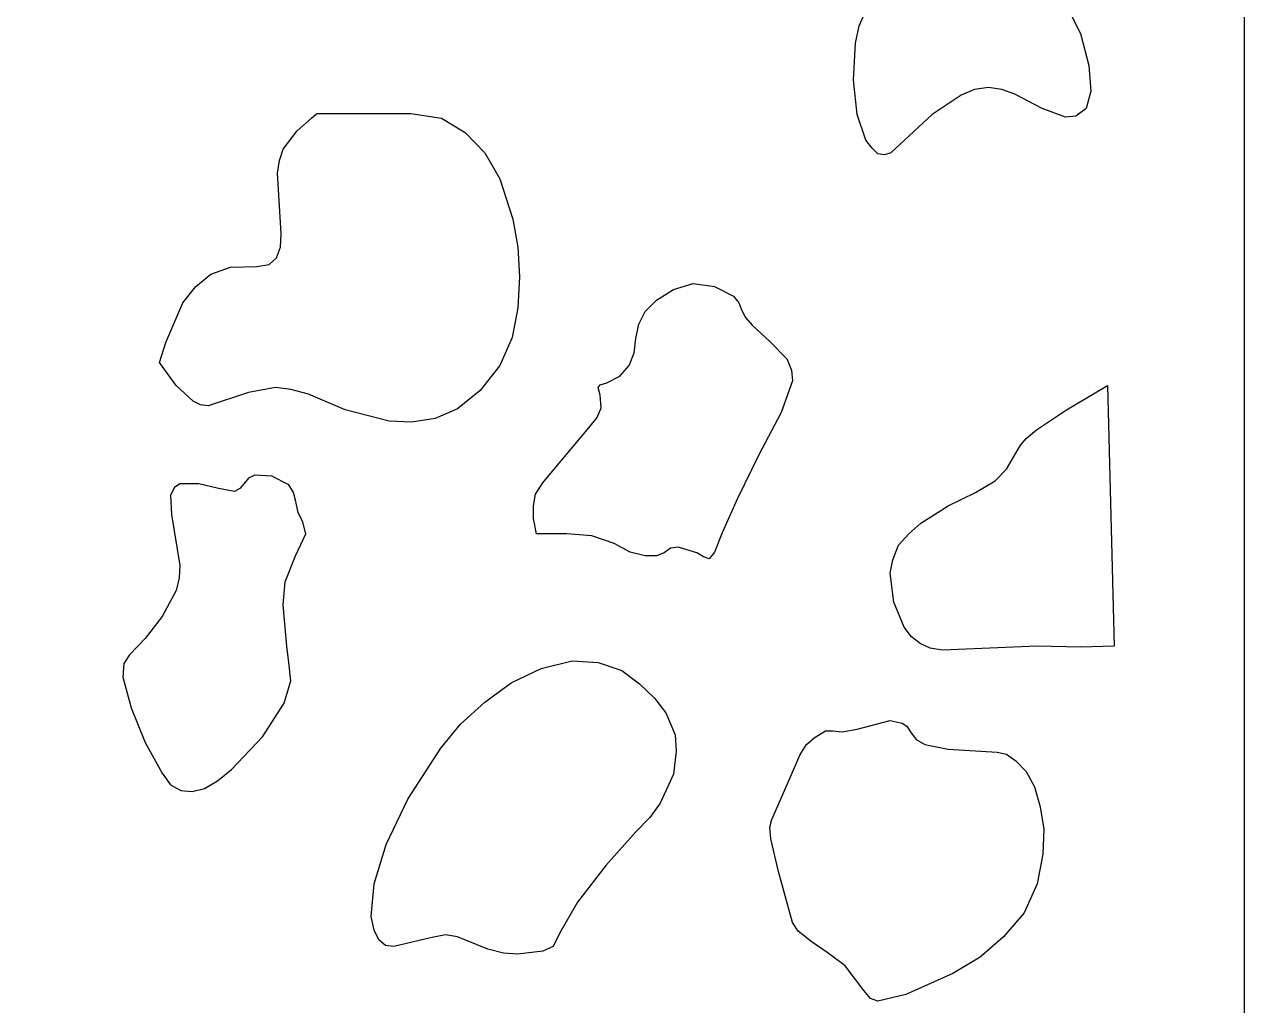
# Model space of a CAD drawing. Header units: centimetres. Extents: x 14.6 to 27.5, y -9.5 to 9.4.
# Drawn here: x 24.484 to 27.5, y -7.201 to -4.777 of the extents above; entities that cross this region are included whole.
import ezdxf

# ---------------------------------------------------------------- set-up
doc = ezdxf.new("R2010")
doc.units = ezdxf.units.CM
doc.header["$MEASUREMENT"] = 0
doc.layers.add('layer 1', color=7, linetype='Continuous')

msp = doc.modelspace()

# ---------------------------------------------------------------- linework, layer by layer
at = {"layer": 'layer 1', "color": 250}
for points, knots in [([(27.5, -9.49904), (27.5, -9.49904), (21.19814, -9.50001), (21.19814, -9.50001), (21.19814, -9.50001), (21.19814, -9.50001), (21.19814, 9.40559), (21.19814, 9.40559), (21.19814, 9.40559), (21.19814, 9.40559), (27.5, 9.40559), (27.5, 9.40559), (27.5, 9.40559), (27.5, 9.40559), (27.5, -9.49904), (27.5, -9.49904)], [0, 0, 0, 0, 0.2, 0.2, 0.2, 0.2, 0.4, 0.4, 0.4, 0.4, 0.6, 0.6, 0.6, 0.6, 1, 1, 1, 1]), ([(26.62579, -5.09419), (26.62579, -5.09419), (26.72802, -4.99908), (26.72802, -4.99908), (26.72802, -4.99908), (26.72802, -4.99908), (26.79979, -4.95162), (26.79979, -4.95162), (26.79979, -4.95162), (26.79979, -4.95162), (26.83235, -4.93729), (26.83235, -4.93729), (26.83235, -4.93729), (26.83235, -4.93729), (26.86701, -4.93264), (26.86701, -4.93264), (26.86701, -4.93264), (26.86701, -4.93264), (26.89957, -4.93729), (26.89957, -4.93729), (26.89957, -4.93729), (26.89957, -4.93729), (26.93178, -4.9493), (26.93178, -4.9493), (26.93178, -4.9493), (26.93178, -4.9493), (26.99935, -4.98494), (26.99935, -4.98494), (26.99935, -4.98494), (26.99935, -4.98494), (27.05712, -5.00625), (27.05712, -5.00625), (27.05712, -5.00625), (27.05712, -5.00625), (27.08267, -5.00392), (27.08267, -5.00392), (27.08267, -5.00392), (27.08267, -5.00392), (27.10823, -4.98494), (27.10823, -4.98494), (27.10823, -4.98494), (27.10823, -4.98494), (27.11978, -4.94213), (27.11978, -4.94213), (27.11978, -4.94213), (27.11978, -4.94213), (27.11523, -4.87801), (27.11523, -4.87801), (27.11523, -4.87801), (27.11523, -4.87801), (27.09423, -4.79956), (27.09423, -4.79956), (27.09423, -4.79956), (27.09423, -4.79956), (27.05466, -4.72111), (27.05466, -4.72111), (27.05466, -4.72111), (27.05466, -4.72111), (27.0039, -4.6475), (27.0039, -4.6475), (27.0039, -4.6475), (27.0039, -4.6475), (26.97379, -4.61651), (26.97379, -4.61651), (26.97379, -4.61651), (26.97379, -4.61651), (26.93878, -4.59269), (26.93878, -4.59269), (26.93878, -4.59269), (26.93878, -4.59269), (26.90167, -4.57622), (26.90167, -4.57622), (26.90167, -4.57622), (26.90167, -4.57622), (26.86456, -4.56653), (26.86456, -4.56653), (26.86456, -4.56653), (26.86456, -4.56653), (26.8229, -4.57138), (26.8229, -4.57138), (26.8229, -4.57138), (26.8229, -4.57138), (26.77878, -4.58319), (26.77878, -4.58319), (26.77878, -4.58319), (26.77878, -4.58319), (26.70001, -4.62135), (26.70001, -4.62135), (26.70001, -4.62135), (26.70001, -4.62135), (26.63734, -4.65932), (26.63734, -4.65932), (26.63734, -4.65932), (26.63734, -4.65932), (26.59568, -4.69729), (26.59568, -4.69729), (26.59568, -4.69729), (26.59568, -4.69729), (26.56557, -4.74009), (26.56557, -4.74009), (26.56557, -4.74009), (26.56557, -4.74009), (26.54702, -4.78058), (26.54702, -4.78058), (26.54702, -4.78058), (26.54702, -4.78058), (26.53791, -4.82319), (26.53791, -4.82319), (26.53791, -4.82319), (26.53791, -4.82319), (26.53301, -4.91365), (26.53301, -4.91365), (26.53301, -4.91365), (26.53301, -4.91365), (26.54246, -4.99908), (26.54246, -4.99908), (26.54246, -4.99908), (26.54246, -4.99908), (26.56347, -5.06319), (26.56347, -5.06319), (26.56347, -5.06319), (26.56347, -5.06319), (26.57957, -5.08237), (26.57957, -5.08237), (26.57957, -5.08237), (26.57957, -5.08237), (26.59358, -5.09651), (26.59358, -5.09651), (26.59358, -5.09651), (26.59358, -5.09651), (26.60968, -5.09884), (26.60968, -5.09884), (26.60968, -5.09884), (26.60968, -5.09884), (26.62579, -5.09419), (26.62579, -5.09419)], [0, 0, 0, 0, 0.0285714, 0.0285714, 0.0285714, 0.0285714, 0.0571429, 0.0571429, 0.0571429, 0.0571429, 0.0857143, 0.0857143, 0.0857143, 0.0857143, 0.1142857, 0.1142857, 0.1142857, 0.1142857, 0.1428571, 0.1428571, 0.1428571, 0.1428571, 0.1714286, 0.1714286, 0.1714286, 0.1714286, 0.2, 0.2, 0.2, 0.2, 0.2285714, 0.2285714, 0.2285714, 0.2285714, 0.2571429, 0.2571429, 0.2571429, 0.2571429, 0.2857143, 0.2857143, 0.2857143, 0.2857143, 0.3142857, 0.3142857, 0.3142857, 0.3142857, 0.3428571, 0.3428571, 0.3428571, 0.3428571, 0.3714286, 0.3714286, 0.3714286, 0.3714286, 0.4, 0.4, 0.4, 0.4, 0.4285714, 0.4285714, 0.4285714, 0.4285714, 0.4571429, 0.4571429, 0.4571429, 0.4571429, 0.4857143, 0.4857143, 0.4857143, 0.4857143, 0.5142857, 0.5142857, 0.5142857, 0.5142857, 0.5428571, 0.5428571, 0.5428571, 0.5428571, 0.5714286, 0.5714286, 0.5714286, 0.5714286, 0.6, 0.6, 0.6, 0.6, 0.6285714, 0.6285714, 0.6285714, 0.6285714, 0.6571429, 0.6571429, 0.6571429, 0.6571429, 0.6857143, 0.6857143, 0.6857143, 0.6857143, 0.7142857, 0.7142857, 0.7142857, 0.7142857, 0.7428571, 0.7428571, 0.7428571, 0.7428571, 0.7714286, 0.7714286, 0.7714286, 0.7714286, 0.8, 0.8, 0.8, 0.8, 0.8285714, 0.8285714, 0.8285714, 0.8285714, 0.8571429, 0.8571429, 0.8571429, 0.8571429, 0.8857143, 0.8857143, 0.8857143, 0.8857143, 0.9142857, 0.9142857, 0.9142857, 0.9142857, 0.9428571, 0.9428571, 0.9428571, 0.9428571, 1, 1, 1, 1]), ([(24.93794, -5.71908), (24.93794, -5.71908), (25.03772, -5.68596), (25.03772, -5.68596), (25.03772, -5.68596), (25.03772, -5.68596), (25.10494, -5.67395), (25.10494, -5.67395), (25.10494, -5.67395), (25.10494, -5.67395), (25.14205, -5.67879), (25.14205, -5.67879), (25.14205, -5.67879), (25.14205, -5.67879), (25.18616, -5.6906), (25.18616, -5.6906), (25.18616, -5.6906), (25.18616, -5.6906), (25.27649, -5.72877), (25.27649, -5.72877), (25.27649, -5.72877), (25.27649, -5.72877), (25.38537, -5.75724), (25.38537, -5.75724), (25.38537, -5.75724), (25.38537, -5.75724), (25.44104, -5.75956), (25.44104, -5.75956), (25.44104, -5.75956), (25.44104, -5.75956), (25.49916, -5.75007), (25.49916, -5.75007), (25.49916, -5.75007), (25.49916, -5.75007), (25.55482, -5.72625), (25.55482, -5.72625), (25.55482, -5.72625), (25.55482, -5.72625), (25.61049, -5.68111), (25.61049, -5.68111), (25.61049, -5.68111), (25.61049, -5.68111), (25.65915, -5.61932), (25.65915, -5.61932), (25.65915, -5.61932), (25.65915, -5.61932), (25.68926, -5.55036), (25.68926, -5.55036), (25.68926, -5.55036), (25.68926, -5.55036), (25.70327, -5.47675), (25.70327, -5.47675), (25.70327, -5.47675), (25.70327, -5.47675), (25.70782, -5.40082), (25.70782, -5.40082), (25.70782, -5.40082), (25.70782, -5.40082), (25.70327, -5.32702), (25.70327, -5.32702), (25.70327, -5.32702), (25.70327, -5.32702), (25.69136, -5.25806), (25.69136, -5.25806), (25.69136, -5.25806), (25.69136, -5.25806), (25.65915, -5.1583), (25.65915, -5.1583), (25.65915, -5.1583), (25.65915, -5.1583), (25.62204, -5.09419), (25.62204, -5.09419), (25.62204, -5.09419), (25.62204, -5.09419), (25.57338, -5.04421), (25.57338, -5.04421), (25.57338, -5.04421), (25.57338, -5.04421), (25.51526, -5.00857), (25.51526, -5.00857), (25.51526, -5.00857), (25.51526, -5.00857), (25.43894, -4.99675), (25.43894, -4.99675), (25.43894, -4.99675), (25.43894, -4.99675), (25.20682, -4.99675), (25.20682, -4.99675), (25.20682, -4.99675), (25.20682, -4.99675), (25.19317, -5.00857), (25.19317, -5.00857), (25.19317, -5.00857), (25.19317, -5.00857), (25.15816, -5.03956), (25.15816, -5.03956), (25.15816, -5.03956), (25.15816, -5.03956), (25.1235, -5.0847), (25.1235, -5.0847), (25.1235, -5.0847), (25.1235, -5.0847), (25.11404, -5.11317), (25.11404, -5.11317), (25.11404, -5.11317), (25.11404, -5.11317), (25.10949, -5.14416), (25.10949, -5.14416), (25.10949, -5.14416), (25.10949, -5.14416), (25.11894, -5.2937), (25.11894, -5.2937), (25.11894, -5.2937), (25.11894, -5.2937), (25.11649, -5.32702), (25.11649, -5.32702), (25.11649, -5.32702), (25.11649, -5.32702), (25.10739, -5.35317), (25.10739, -5.35317), (25.10739, -5.35317), (25.10739, -5.35317), (25.08884, -5.36983), (25.08884, -5.36983), (25.08884, -5.36983), (25.08884, -5.36983), (25.05838, -5.37467), (25.05838, -5.37467), (25.05838, -5.37467), (25.05838, -5.37467), (24.99361, -5.377), (24.99361, -5.377), (24.99361, -5.377), (24.99361, -5.377), (24.94494, -5.39365), (24.94494, -5.39365), (24.94494, -5.39365), (24.94494, -5.39365), (24.90783, -5.42445), (24.90783, -5.42445), (24.90783, -5.42445), (24.90783, -5.42445), (24.87527, -5.46494), (24.87527, -5.46494), (24.87527, -5.46494), (24.87527, -5.46494), (24.83361, -5.56237), (24.83361, -5.56237), (24.83361, -5.56237), (24.83361, -5.56237), (24.81751, -5.61215), (24.81751, -5.61215), (24.81751, -5.61215), (24.81751, -5.61215), (24.85917, -5.6693), (24.85917, -5.6693), (24.85917, -5.6693), (24.85917, -5.6693), (24.90083, -5.70726), (24.90083, -5.70726), (24.90083, -5.70726), (24.90083, -5.70726), (24.91939, -5.71676), (24.91939, -5.71676), (24.91939, -5.71676), (24.91939, -5.71676), (24.93794, -5.71908), (24.93794, -5.71908)], [0, 0, 0, 0, 0.0232558, 0.0232558, 0.0232558, 0.0232558, 0.0465116, 0.0465116, 0.0465116, 0.0465116, 0.0697674, 0.0697674, 0.0697674, 0.0697674, 0.0930233, 0.0930233, 0.0930233, 0.0930233, 0.1162791, 0.1162791, 0.1162791, 0.1162791, 0.1395349, 0.1395349, 0.1395349, 0.1395349, 0.1627907, 0.1627907, 0.1627907, 0.1627907, 0.1860465, 0.1860465, 0.1860465, 0.1860465, 0.2093023, 0.2093023, 0.2093023, 0.2093023, 0.2325581, 0.2325581, 0.2325581, 0.2325581, 0.255814, 0.255814, 0.255814, 0.255814, 0.2790698, 0.2790698, 0.2790698, 0.2790698, 0.3023256, 0.3023256, 0.3023256, 0.3023256, 0.3255814, 0.3255814, 0.3255814, 0.3255814, 0.3488372, 0.3488372, 0.3488372, 0.3488372, 0.372093, 0.372093, 0.372093, 0.372093, 0.3953488, 0.3953488, 0.3953488, 0.3953488, 0.4186047, 0.4186047, 0.4186047, 0.4186047, 0.4418605, 0.4418605, 0.4418605, 0.4418605, 0.4651163, 0.4651163, 0.4651163, 0.4651163, 0.4883721, 0.4883721, 0.4883721, 0.4883721, 0.5116279, 0.5116279, 0.5116279, 0.5116279, 0.5348837, 0.5348837, 0.5348837, 0.5348837, 0.5581395, 0.5581395, 0.5581395, 0.5581395, 0.5813953, 0.5813953, 0.5813953, 0.5813953, 0.6046512, 0.6046512, 0.6046512, 0.6046512, 0.627907, 0.627907, 0.627907, 0.627907, 0.6511628, 0.6511628, 0.6511628, 0.6511628, 0.6744186, 0.6744186, 0.6744186, 0.6744186, 0.6976744, 0.6976744, 0.6976744, 0.6976744, 0.7209302, 0.7209302, 0.7209302, 0.7209302, 0.744186, 0.744186, 0.744186, 0.744186, 0.7674419, 0.7674419, 0.7674419, 0.7674419, 0.7906977, 0.7906977, 0.7906977, 0.7906977, 0.8139535, 0.8139535, 0.8139535, 0.8139535, 0.8372093, 0.8372093, 0.8372093, 0.8372093, 0.8604651, 0.8604651, 0.8604651, 0.8604651, 0.8837209, 0.8837209, 0.8837209, 0.8837209, 0.9069767, 0.9069767, 0.9069767, 0.9069767, 0.9302326, 0.9302326, 0.9302326, 0.9302326, 0.9534884, 0.9534884, 0.9534884, 0.9534884, 1, 1, 1, 1]), ([(25.74948, -6.03521), (25.74948, -6.03521), (25.8237, -6.03521), (25.8237, -6.03521), (25.8237, -6.03521), (25.8237, -6.03521), (25.88637, -6.04005), (25.88637, -6.04005), (25.88637, -6.04005), (25.88637, -6.04005), (25.94204, -6.05903), (25.94204, -6.05903), (25.94204, -6.05903), (25.94204, -6.05903), (25.98125, -6.08034), (25.98125, -6.08034), (25.98125, -6.08034), (25.98125, -6.08034), (26.01836, -6.08983), (26.01836, -6.08983), (26.01836, -6.08983), (26.01836, -6.08983), (26.04637, -6.08983), (26.04637, -6.08983), (26.04637, -6.08983), (26.04637, -6.08983), (26.06492, -6.08266), (26.06492, -6.08266), (26.06492, -6.08266), (26.06492, -6.08266), (26.08103, -6.07085), (26.08103, -6.07085), (26.08103, -6.07085), (26.08103, -6.07085), (26.09958, -6.06852), (26.09958, -6.06852), (26.09958, -6.06852), (26.09958, -6.06852), (26.1458, -6.08266), (26.1458, -6.08266), (26.1458, -6.08266), (26.1458, -6.08266), (26.16225, -6.09235), (26.16225, -6.09235), (26.16225, -6.09235), (26.16225, -6.09235), (26.17626, -6.097), (26.17626, -6.097), (26.17626, -6.097), (26.17626, -6.097), (26.18991, -6.08034), (26.18991, -6.08034), (26.18991, -6.08034), (26.18991, -6.08034), (26.20847, -6.03288), (26.20847, -6.03288), (26.20847, -6.03288), (26.20847, -6.03288), (26.24558, -5.94959), (26.24558, -5.94959), (26.24558, -5.94959), (26.24558, -5.94959), (26.29914, -5.84034), (26.29914, -5.84034), (26.29914, -5.84034), (26.29914, -5.84034), (26.35446, -5.73574), (26.35446, -5.73574), (26.35446, -5.73574), (26.35446, -5.73574), (26.38247, -5.65729), (26.38247, -5.65729), (26.38247, -5.65729), (26.38247, -5.65729), (26.38002, -5.63133), (26.38002, -5.63133), (26.38002, -5.63133), (26.38002, -5.63133), (26.36846, -5.60266), (26.36846, -5.60266), (26.36846, -5.60266), (26.36846, -5.60266), (26.3268, -5.56005), (26.3268, -5.56005), (26.3268, -5.56005), (26.3268, -5.56005), (26.28269, -5.51956), (26.28269, -5.51956), (26.28269, -5.51956), (26.28269, -5.51956), (26.26658, -5.50058), (26.26658, -5.50058), (26.26658, -5.50058), (26.26658, -5.50058), (26.25713, -5.48392), (26.25713, -5.48392), (26.25713, -5.48392), (26.25713, -5.48392), (26.25013, -5.46494), (26.25013, -5.46494), (26.25013, -5.46494), (26.25013, -5.46494), (26.23647, -5.44828), (26.23647, -5.44828), (26.23647, -5.44828), (26.23647, -5.44828), (26.18991, -5.42445), (26.18991, -5.42445), (26.18991, -5.42445), (26.18991, -5.42445), (26.13669, -5.41729), (26.13669, -5.41729), (26.13669, -5.41729), (26.13669, -5.41729), (26.08803, -5.43162), (26.08803, -5.43162), (26.08803, -5.43162), (26.08803, -5.43162), (26.04637, -5.45777), (26.04637, -5.45777), (26.04637, -5.45777), (26.04637, -5.45777), (26.01836, -5.48625), (26.01836, -5.48625), (26.01836, -5.48625), (26.01836, -5.48625), (26.00225, -5.51724), (26.00225, -5.51724), (26.00225, -5.51724), (26.00225, -5.51724), (25.99525, -5.55288), (25.99525, -5.55288), (25.99525, -5.55288), (25.99525, -5.55288), (25.9907, -5.58852), (25.9907, -5.58852), (25.9907, -5.58852), (25.9907, -5.58852), (25.97915, -5.61932), (25.97915, -5.61932), (25.97915, -5.61932), (25.97915, -5.61932), (25.95569, -5.64547), (25.95569, -5.64547), (25.95569, -5.64547), (25.95569, -5.64547), (25.92348, -5.66213), (25.92348, -5.66213), (25.92348, -5.66213), (25.92348, -5.66213), (25.90703, -5.66697), (25.90703, -5.66697), (25.90703, -5.66697), (25.90703, -5.66697), (25.90248, -5.67395), (25.90248, -5.67395), (25.90248, -5.67395), (25.90248, -5.67395), (25.90703, -5.69312), (25.90703, -5.69312), (25.90703, -5.69312), (25.90703, -5.69312), (25.90948, -5.72392), (25.90948, -5.72392), (25.90948, -5.72392), (25.90948, -5.72392), (25.90002, -5.74775), (25.90002, -5.74775), (25.90002, -5.74775), (25.90002, -5.74775), (25.87937, -5.7739), (25.87937, -5.7739), (25.87937, -5.7739), (25.87937, -5.7739), (25.79359, -5.87598), (25.79359, -5.87598), (25.79359, -5.87598), (25.79359, -5.87598), (25.76558, -5.9093), (25.76558, -5.9093), (25.76558, -5.9093), (25.76558, -5.9093), (25.74703, -5.93777), (25.74703, -5.93777), (25.74703, -5.93777), (25.74703, -5.93777), (25.74248, -5.96625), (25.74248, -5.96625), (25.74248, -5.96625), (25.74248, -5.96625), (25.74248, -5.99724), (25.74248, -5.99724), (25.74248, -5.99724), (25.74248, -5.99724), (25.74948, -6.03521), (25.74948, -6.03521)], [0, 0, 0, 0, 0.02, 0.02, 0.02, 0.02, 0.04, 0.04, 0.04, 0.04, 0.06, 0.06, 0.06, 0.06, 0.08, 0.08, 0.08, 0.08, 0.1, 0.1, 0.1, 0.1, 0.12, 0.12, 0.12, 0.12, 0.14, 0.14, 0.14, 0.14, 0.16, 0.16, 0.16, 0.16, 0.18, 0.18, 0.18, 0.18, 0.2, 0.2, 0.2, 0.2, 0.22, 0.22, 0.22, 0.22, 0.24, 0.24, 0.24, 0.24, 0.26, 0.26, 0.26, 0.26, 0.28, 0.28, 0.28, 0.28, 0.3, 0.3, 0.3, 0.3, 0.32, 0.32, 0.32, 0.32, 0.34, 0.34, 0.34, 0.34, 0.36, 0.36, 0.36, 0.36, 0.38, 0.38, 0.38, 0.38, 0.4, 0.4, 0.4, 0.4, 0.42, 0.42, 0.42, 0.42, 0.44, 0.44, 0.44, 0.44, 0.46, 0.46, 0.46, 0.46, 0.48, 0.48, 0.48, 0.48, 0.5, 0.5, 0.5, 0.5, 0.52, 0.52, 0.52, 0.52, 0.54, 0.54, 0.54, 0.54, 0.56, 0.56, 0.56, 0.56, 0.58, 0.58, 0.58, 0.58, 0.6, 0.6, 0.6, 0.6, 0.62, 0.62, 0.62, 0.62, 0.64, 0.64, 0.64, 0.64, 0.66, 0.66, 0.66, 0.66, 0.68, 0.68, 0.68, 0.68, 0.7, 0.7, 0.7, 0.7, 0.72, 0.72, 0.72, 0.72, 0.74, 0.74, 0.74, 0.74, 0.76, 0.76, 0.76, 0.76, 0.78, 0.78, 0.78, 0.78, 0.8, 0.8, 0.8, 0.8, 0.82, 0.82, 0.82, 0.82, 0.84, 0.84, 0.84, 0.84, 0.86, 0.86, 0.86, 0.86, 0.88, 0.88, 0.88, 0.88, 0.9, 0.9, 0.9, 0.9, 0.92, 0.92, 0.92, 0.92, 0.94, 0.94, 0.94, 0.94, 0.96, 0.96, 0.96, 0.96, 1, 1, 1, 1]), ([(27.17755, -6.31317), (27.17755, -6.31317), (27.16145, -5.6693), (27.16145, -5.6693), (27.16145, -5.6693), (27.16145, -5.6693), (27.05957, -5.72877), (27.05957, -5.72877), (27.05957, -5.72877), (27.05957, -5.72877), (26.98534, -5.77855), (26.98534, -5.77855), (26.98534, -5.77855), (26.98534, -5.77855), (26.95979, -5.80005), (26.95979, -5.80005), (26.95979, -5.80005), (26.95979, -5.80005), (26.94578, -5.81651), (26.94578, -5.81651), (26.94578, -5.81651), (26.94578, -5.81651), (26.91112, -5.87598), (26.91112, -5.87598), (26.91112, -5.87598), (26.91112, -5.87598), (26.88311, -5.90445), (26.88311, -5.90445), (26.88311, -5.90445), (26.88311, -5.90445), (26.83445, -5.93312), (26.83445, -5.93312), (26.83445, -5.93312), (26.83445, -5.93312), (26.76723, -5.96625), (26.76723, -5.96625), (26.76723, -5.96625), (26.76723, -5.96625), (26.70001, -6.00906), (26.70001, -6.00906), (26.70001, -6.00906), (26.70001, -6.00906), (26.6699, -6.03521), (26.6699, -6.03521), (26.6699, -6.03521), (26.6699, -6.03521), (26.64434, -6.06368), (26.64434, -6.06368), (26.64434, -6.06368), (26.64434, -6.06368), (26.63069, -6.09932), (26.63069, -6.09932), (26.63069, -6.09932), (26.63069, -6.09932), (26.62369, -6.13264), (26.62369, -6.13264), (26.62369, -6.13264), (26.62369, -6.13264), (26.63279, -6.20392), (26.63279, -6.20392), (26.63279, -6.20392), (26.63279, -6.20392), (26.65835, -6.26571), (26.65835, -6.26571), (26.65835, -6.26571), (26.65835, -6.26571), (26.6769, -6.28954), (26.6769, -6.28954), (26.6769, -6.28954), (26.6769, -6.28954), (26.69791, -6.3062), (26.69791, -6.3062), (26.69791, -6.3062), (26.69791, -6.3062), (26.72312, -6.31801), (26.72312, -6.31801), (26.72312, -6.31801), (26.72312, -6.31801), (26.75358, -6.32286), (26.75358, -6.32286), (26.75358, -6.32286), (26.75358, -6.32286), (26.98744, -6.31317), (26.98744, -6.31317), (26.98744, -6.31317), (26.98744, -6.31317), (27.09423, -6.31569), (27.09423, -6.31569), (27.09423, -6.31569), (27.09423, -6.31569), (27.17755, -6.31317), (27.17755, -6.31317)], [0, 0, 0, 0, 0.0416667, 0.0416667, 0.0416667, 0.0416667, 0.0833333, 0.0833333, 0.0833333, 0.0833333, 0.125, 0.125, 0.125, 0.125, 0.1666667, 0.1666667, 0.1666667, 0.1666667, 0.2083333, 0.2083333, 0.2083333, 0.2083333, 0.25, 0.25, 0.25, 0.25, 0.2916667, 0.2916667, 0.2916667, 0.2916667, 0.3333333, 0.3333333, 0.3333333, 0.3333333, 0.375, 0.375, 0.375, 0.375, 0.4166667, 0.4166667, 0.4166667, 0.4166667, 0.4583333, 0.4583333, 0.4583333, 0.4583333, 0.5, 0.5, 0.5, 0.5, 0.5416667, 0.5416667, 0.5416667, 0.5416667, 0.5833333, 0.5833333, 0.5833333, 0.5833333, 0.625, 0.625, 0.625, 0.625, 0.6666667, 0.6666667, 0.6666667, 0.6666667, 0.7083333, 0.7083333, 0.7083333, 0.7083333, 0.75, 0.75, 0.75, 0.75, 0.7916667, 0.7916667, 0.7916667, 0.7916667, 0.8333333, 0.8333333, 0.8333333, 0.8333333, 0.875, 0.875, 0.875, 0.875, 0.9166667, 0.9166667, 0.9166667, 0.9166667, 1, 1, 1, 1]), ([(24.86827, -5.91162), (24.86827, -5.91162), (24.91483, -5.91162), (24.91483, -5.91162), (24.91483, -5.91162), (24.91483, -5.91162), (24.9635, -5.92363), (24.9635, -5.92363), (24.9635, -5.92363), (24.9635, -5.92363), (25.00306, -5.9306), (25.00306, -5.9306), (25.00306, -5.9306), (25.00306, -5.9306), (25.01671, -5.92363), (25.01671, -5.92363), (25.01671, -5.92363), (25.01671, -5.92363), (25.02617, -5.91162), (25.02617, -5.91162), (25.02617, -5.91162), (25.02617, -5.91162), (25.03772, -5.89748), (25.03772, -5.89748), (25.03772, -5.89748), (25.03772, -5.89748), (25.05383, -5.89031), (25.05383, -5.89031), (25.05383, -5.89031), (25.05383, -5.89031), (25.09549, -5.89264), (25.09549, -5.89264), (25.09549, -5.89264), (25.09549, -5.89264), (25.1375, -5.91395), (25.1375, -5.91395), (25.1375, -5.91395), (25.1375, -5.91395), (25.14905, -5.93312), (25.14905, -5.93312), (25.14905, -5.93312), (25.14905, -5.93312), (25.1536, -5.95211), (25.1536, -5.95211), (25.1536, -5.95211), (25.1536, -5.95211), (25.16061, -5.98291), (25.16061, -5.98291), (25.16061, -5.98291), (25.16061, -5.98291), (25.17216, -6.00673), (25.17216, -6.00673), (25.17216, -6.00673), (25.17216, -6.00673), (25.17916, -6.03521), (25.17916, -6.03521), (25.17916, -6.03521), (25.17916, -6.03521), (25.1536, -6.08983), (25.1536, -6.08983), (25.1536, -6.08983), (25.1536, -6.08983), (25.12805, -6.15414), (25.12805, -6.15414), (25.12805, -6.15414), (25.12805, -6.15414), (25.1235, -6.21109), (25.1235, -6.21109), (25.1235, -6.21109), (25.1235, -6.21109), (25.1326, -6.31317), (25.1326, -6.31317), (25.1326, -6.31317), (25.1326, -6.31317), (25.1375, -6.35366), (25.1375, -6.35366), (25.1375, -6.35366), (25.1375, -6.35366), (25.14205, -6.39879), (25.14205, -6.39879), (25.14205, -6.39879), (25.14205, -6.39879), (25.12595, -6.45341), (25.12595, -6.45341), (25.12595, -6.45341), (25.12595, -6.45341), (25.07238, -6.53671), (25.07238, -6.53671), (25.07238, -6.53671), (25.07238, -6.53671), (24.99606, -6.61748), (24.99606, -6.61748), (24.99606, -6.61748), (24.99606, -6.61748), (24.96105, -6.64596), (24.96105, -6.64596), (24.96105, -6.64596), (24.96105, -6.64596), (24.92884, -6.66494), (24.92884, -6.66494), (24.92884, -6.66494), (24.92884, -6.66494), (24.89873, -6.67211), (24.89873, -6.67211), (24.89873, -6.67211), (24.89873, -6.67211), (24.87072, -6.66978), (24.87072, -6.66978), (24.87072, -6.66978), (24.87072, -6.66978), (24.84516, -6.65545), (24.84516, -6.65545), (24.84516, -6.65545), (24.84516, -6.65545), (24.82451, -6.62697), (24.82451, -6.62697), (24.82451, -6.62697), (24.82451, -6.62697), (24.7825, -6.55085), (24.7825, -6.55085), (24.7825, -6.55085), (24.7825, -6.55085), (24.74784, -6.46542), (24.74784, -6.46542), (24.74784, -6.46542), (24.74784, -6.46542), (24.72683, -6.3893), (24.72683, -6.3893), (24.72683, -6.3893), (24.72683, -6.3893), (24.72928, -6.35598), (24.72928, -6.35598), (24.72928, -6.35598), (24.72928, -6.35598), (24.74328, -6.33467), (24.74328, -6.33467), (24.74328, -6.33467), (24.74328, -6.33467), (24.7825, -6.29419), (24.7825, -6.29419), (24.7825, -6.29419), (24.7825, -6.29419), (24.82451, -6.23956), (24.82451, -6.23956), (24.82451, -6.23956), (24.82451, -6.23956), (24.85917, -6.17545), (24.85917, -6.17545), (24.85917, -6.17545), (24.85917, -6.17545), (24.86617, -6.14446), (24.86617, -6.14446), (24.86617, -6.14446), (24.86617, -6.14446), (24.86827, -6.11366), (24.86827, -6.11366), (24.86827, -6.11366), (24.86827, -6.11366), (24.84761, -5.98775), (24.84761, -5.98775), (24.84761, -5.98775), (24.84761, -5.98775), (24.84516, -5.9401), (24.84516, -5.9401), (24.84516, -5.9401), (24.84516, -5.9401), (24.85462, -5.92111), (24.85462, -5.92111), (24.85462, -5.92111), (24.85462, -5.92111), (24.86827, -5.91162), (24.86827, -5.91162)], [0, 0, 0, 0, 0.0227273, 0.0227273, 0.0227273, 0.0227273, 0.0454545, 0.0454545, 0.0454545, 0.0454545, 0.0681818, 0.0681818, 0.0681818, 0.0681818, 0.0909091, 0.0909091, 0.0909091, 0.0909091, 0.1136364, 0.1136364, 0.1136364, 0.1136364, 0.1363636, 0.1363636, 0.1363636, 0.1363636, 0.1590909, 0.1590909, 0.1590909, 0.1590909, 0.1818182, 0.1818182, 0.1818182, 0.1818182, 0.2045455, 0.2045455, 0.2045455, 0.2045455, 0.2272727, 0.2272727, 0.2272727, 0.2272727, 0.25, 0.25, 0.25, 0.25, 0.2727273, 0.2727273, 0.2727273, 0.2727273, 0.2954545, 0.2954545, 0.2954545, 0.2954545, 0.3181818, 0.3181818, 0.3181818, 0.3181818, 0.3409091, 0.3409091, 0.3409091, 0.3409091, 0.3636364, 0.3636364, 0.3636364, 0.3636364, 0.3863636, 0.3863636, 0.3863636, 0.3863636, 0.4090909, 0.4090909, 0.4090909, 0.4090909, 0.4318182, 0.4318182, 0.4318182, 0.4318182, 0.4545455, 0.4545455, 0.4545455, 0.4545455, 0.4772727, 0.4772727, 0.4772727, 0.4772727, 0.5, 0.5, 0.5, 0.5, 0.5227273, 0.5227273, 0.5227273, 0.5227273, 0.5454545, 0.5454545, 0.5454545, 0.5454545, 0.5681818, 0.5681818, 0.5681818, 0.5681818, 0.5909091, 0.5909091, 0.5909091, 0.5909091, 0.6136364, 0.6136364, 0.6136364, 0.6136364, 0.6363636, 0.6363636, 0.6363636, 0.6363636, 0.6590909, 0.6590909, 0.6590909, 0.6590909, 0.6818182, 0.6818182, 0.6818182, 0.6818182, 0.7045455, 0.7045455, 0.7045455, 0.7045455, 0.7272727, 0.7272727, 0.7272727, 0.7272727, 0.75, 0.75, 0.75, 0.75, 0.7727273, 0.7727273, 0.7727273, 0.7727273, 0.7954545, 0.7954545, 0.7954545, 0.7954545, 0.8181818, 0.8181818, 0.8181818, 0.8181818, 0.8409091, 0.8409091, 0.8409091, 0.8409091, 0.8636364, 0.8636364, 0.8636364, 0.8636364, 0.8863636, 0.8863636, 0.8863636, 0.8863636, 0.9090909, 0.9090909, 0.9090909, 0.9090909, 0.9318182, 0.9318182, 0.9318182, 0.9318182, 0.9545455, 0.9545455, 0.9545455, 0.9545455, 1, 1, 1, 1]), ([(25.79114, -7.05467), (25.79114, -7.05467), (25.8076, -7.02136), (25.8076, -7.02136), (25.8076, -7.02136), (25.8076, -7.02136), (25.85136, -6.94542), (25.85136, -6.94542), (25.85136, -6.94542), (25.85136, -6.94542), (25.92103, -6.85516), (25.92103, -6.85516), (25.92103, -6.85516), (25.92103, -6.85516), (25.99525, -6.77187), (25.99525, -6.77187), (25.99525, -6.77187), (25.99525, -6.77187), (26.02991, -6.73622), (26.02991, -6.73622), (26.02991, -6.73622), (26.02991, -6.73622), (26.05547, -6.70058), (26.05547, -6.70058), (26.05547, -6.70058), (26.05547, -6.70058), (26.08803, -6.6293), (26.08803, -6.6293), (26.08803, -6.6293), (26.08803, -6.6293), (26.09503, -6.57235), (26.09503, -6.57235), (26.09503, -6.57235), (26.09503, -6.57235), (26.09258, -6.53186), (26.09258, -6.53186), (26.09258, -6.53186), (26.09258, -6.53186), (26.06947, -6.47724), (26.06947, -6.47724), (26.06947, -6.47724), (26.06947, -6.47724), (26.04147, -6.4416), (26.04147, -6.4416), (26.04147, -6.4416), (26.04147, -6.4416), (26.00436, -6.40596), (26.00436, -6.40596), (26.00436, -6.40596), (26.00436, -6.40596), (25.96059, -6.37264), (25.96059, -6.37264), (25.96059, -6.37264), (25.96059, -6.37264), (25.90248, -6.35366), (25.90248, -6.35366), (25.90248, -6.35366), (25.90248, -6.35366), (25.83771, -6.34901), (25.83771, -6.34901), (25.83771, -6.34901), (25.83771, -6.34901), (25.76103, -6.36799), (25.76103, -6.36799), (25.76103, -6.36799), (25.76103, -6.36799), (25.68681, -6.40363), (25.68681, -6.40363), (25.68681, -6.40363), (25.68681, -6.40363), (25.62204, -6.45109), (25.62204, -6.45109), (25.62204, -6.45109), (25.62204, -6.45109), (25.56182, -6.50571), (25.56182, -6.50571), (25.56182, -6.50571), (25.56182, -6.50571), (25.51316, -6.56518), (25.51316, -6.56518), (25.51316, -6.56518), (25.51316, -6.56518), (25.43194, -6.69109), (25.43194, -6.69109), (25.43194, -6.69109), (25.43194, -6.69109), (25.37837, -6.80286), (25.37837, -6.80286), (25.37837, -6.80286), (25.37837, -6.80286), (25.34826, -6.90029), (25.34826, -6.90029), (25.34826, -6.90029), (25.34826, -6.90029), (25.34126, -6.98107), (25.34126, -6.98107), (25.34126, -6.98107), (25.34126, -6.98107), (25.34826, -7.01438), (25.34826, -7.01438), (25.34826, -7.01438), (25.34826, -7.01438), (25.35982, -7.03802), (25.35982, -7.03802), (25.35982, -7.03802), (25.35982, -7.03802), (25.37627, -7.05235), (25.37627, -7.05235), (25.37627, -7.05235), (25.37627, -7.05235), (25.39693, -7.05467), (25.39693, -7.05467), (25.39693, -7.05467), (25.39693, -7.05467), (25.4876, -7.03337), (25.4876, -7.03337), (25.4876, -7.03337), (25.4876, -7.03337), (25.52471, -7.0262), (25.52471, -7.0262), (25.52471, -7.0262), (25.52471, -7.0262), (25.55482, -7.03085), (25.55482, -7.03085), (25.55482, -7.03085), (25.55482, -7.03085), (25.62904, -7.06184), (25.62904, -7.06184), (25.62904, -7.06184), (25.62904, -7.06184), (25.66826, -7.07133), (25.66826, -7.07133), (25.66826, -7.07133), (25.66826, -7.07133), (25.70327, -7.07366), (25.70327, -7.07366), (25.70327, -7.07366), (25.70327, -7.07366), (25.76558, -7.06649), (25.76558, -7.06649), (25.76558, -7.06649), (25.76558, -7.06649), (25.79114, -7.05467), (25.79114, -7.05467)], [0, 0, 0, 0, 0.027027, 0.027027, 0.027027, 0.027027, 0.0540541, 0.0540541, 0.0540541, 0.0540541, 0.0810811, 0.0810811, 0.0810811, 0.0810811, 0.1081081, 0.1081081, 0.1081081, 0.1081081, 0.1351351, 0.1351351, 0.1351351, 0.1351351, 0.1621622, 0.1621622, 0.1621622, 0.1621622, 0.1891892, 0.1891892, 0.1891892, 0.1891892, 0.2162162, 0.2162162, 0.2162162, 0.2162162, 0.2432432, 0.2432432, 0.2432432, 0.2432432, 0.2702703, 0.2702703, 0.2702703, 0.2702703, 0.2972973, 0.2972973, 0.2972973, 0.2972973, 0.3243243, 0.3243243, 0.3243243, 0.3243243, 0.3513514, 0.3513514, 0.3513514, 0.3513514, 0.3783784, 0.3783784, 0.3783784, 0.3783784, 0.4054054, 0.4054054, 0.4054054, 0.4054054, 0.4324324, 0.4324324, 0.4324324, 0.4324324, 0.4594595, 0.4594595, 0.4594595, 0.4594595, 0.4864865, 0.4864865, 0.4864865, 0.4864865, 0.5135135, 0.5135135, 0.5135135, 0.5135135, 0.5405405, 0.5405405, 0.5405405, 0.5405405, 0.5675676, 0.5675676, 0.5675676, 0.5675676, 0.5945946, 0.5945946, 0.5945946, 0.5945946, 0.6216216, 0.6216216, 0.6216216, 0.6216216, 0.6486486, 0.6486486, 0.6486486, 0.6486486, 0.6756757, 0.6756757, 0.6756757, 0.6756757, 0.7027027, 0.7027027, 0.7027027, 0.7027027, 0.7297297, 0.7297297, 0.7297297, 0.7297297, 0.7567568, 0.7567568, 0.7567568, 0.7567568, 0.7837838, 0.7837838, 0.7837838, 0.7837838, 0.8108108, 0.8108108, 0.8108108, 0.8108108, 0.8378378, 0.8378378, 0.8378378, 0.8378378, 0.8648649, 0.8648649, 0.8648649, 0.8648649, 0.8918919, 0.8918919, 0.8918919, 0.8918919, 0.9189189, 0.9189189, 0.9189189, 0.9189189, 0.9459459, 0.9459459, 0.9459459, 0.9459459, 1, 1, 1, 1]), ([(26.59358, -7.19007), (26.59358, -7.19007), (26.6629, -7.17361), (26.6629, -7.17361), (26.6629, -7.17361), (26.6629, -7.17361), (26.77878, -7.12131), (26.77878, -7.12131), (26.77878, -7.12131), (26.77878, -7.12131), (26.846, -7.08082), (26.846, -7.08082), (26.846, -7.08082), (26.846, -7.08082), (26.90412, -7.03085), (26.90412, -7.03085), (26.90412, -7.03085), (26.90412, -7.03085), (26.95524, -6.97158), (26.95524, -6.97158), (26.95524, -6.97158), (26.95524, -6.97158), (26.98744, -6.90029), (26.98744, -6.90029), (26.98744, -6.90029), (26.98744, -6.90029), (27.00145, -6.82649), (27.00145, -6.82649), (27.00145, -6.82649), (27.00145, -6.82649), (27.0039, -6.7647), (27.0039, -6.7647), (27.0039, -6.7647), (27.0039, -6.7647), (26.99445, -6.71007), (26.99445, -6.71007), (26.99445, -6.71007), (26.99445, -6.71007), (26.98079, -6.66029), (26.98079, -6.66029), (26.98079, -6.66029), (26.98079, -6.66029), (26.95979, -6.62213), (26.95979, -6.62213), (26.95979, -6.62213), (26.95979, -6.62213), (26.93423, -6.59598), (26.93423, -6.59598), (26.93423, -6.59598), (26.93423, -6.59598), (26.91112, -6.57952), (26.91112, -6.57952), (26.91112, -6.57952), (26.91112, -6.57952), (26.88802, -6.57467), (26.88802, -6.57467), (26.88802, -6.57467), (26.88802, -6.57467), (26.76723, -6.56751), (26.76723, -6.56751), (26.76723, -6.56751), (26.76723, -6.56751), (26.70946, -6.55569), (26.70946, -6.55569), (26.70946, -6.55569), (26.70946, -6.55569), (26.68846, -6.54387), (26.68846, -6.54387), (26.68846, -6.54387), (26.68846, -6.54387), (26.67445, -6.5247), (26.67445, -6.5247), (26.67445, -6.5247), (26.67445, -6.5247), (26.66535, -6.51056), (26.66535, -6.51056), (26.66535, -6.51056), (26.66535, -6.51056), (26.6538, -6.50339), (26.6538, -6.50339), (26.6538, -6.50339), (26.6538, -6.50339), (26.62369, -6.49622), (26.62369, -6.49622), (26.62369, -6.49622), (26.62369, -6.49622), (26.54246, -6.51772), (26.54246, -6.51772), (26.54246, -6.51772), (26.54246, -6.51772), (26.50535, -6.5247), (26.50535, -6.5247), (26.50535, -6.5247), (26.50535, -6.5247), (26.48225, -6.52237), (26.48225, -6.52237), (26.48225, -6.52237), (26.48225, -6.52237), (26.46369, -6.52237), (26.46369, -6.52237), (26.46369, -6.52237), (26.46369, -6.52237), (26.43568, -6.53903), (26.43568, -6.53903), (26.43568, -6.53903), (26.43568, -6.53903), (26.41713, -6.55569), (26.41713, -6.55569), (26.41713, -6.55569), (26.41713, -6.55569), (26.40102, -6.58184), (26.40102, -6.58184), (26.40102, -6.58184), (26.40102, -6.58184), (26.37546, -6.64111), (26.37546, -6.64111), (26.37546, -6.64111), (26.37546, -6.64111), (26.33135, -6.74107), (26.33135, -6.74107), (26.33135, -6.74107), (26.33135, -6.74107), (26.3268, -6.76005), (26.3268, -6.76005), (26.3268, -6.76005), (26.3268, -6.76005), (26.32925, -6.78852), (26.32925, -6.78852), (26.32925, -6.78852), (26.32925, -6.78852), (26.34781, -6.8693), (26.34781, -6.8693), (26.34781, -6.8693), (26.34781, -6.8693), (26.38247, -6.99521), (26.38247, -6.99521), (26.38247, -6.99521), (26.38247, -6.99521), (26.39647, -7.01671), (26.39647, -7.01671), (26.39647, -7.01671), (26.39647, -7.01671), (26.42868, -7.04286), (26.42868, -7.04286), (26.42868, -7.04286), (26.42868, -7.04286), (26.47069, -7.07133), (26.47069, -7.07133), (26.47069, -7.07133), (26.47069, -7.07133), (26.51235, -7.10233), (26.51235, -7.10233), (26.51235, -7.10233), (26.51235, -7.10233), (26.55857, -7.16392), (26.55857, -7.16392), (26.55857, -7.16392), (26.55857, -7.16392), (26.57502, -7.1831), (26.57502, -7.1831), (26.57502, -7.1831), (26.57502, -7.1831), (26.59358, -7.19007), (26.59358, -7.19007)], [0, 0, 0, 0, 0.0238095, 0.0238095, 0.0238095, 0.0238095, 0.047619, 0.047619, 0.047619, 0.047619, 0.0714286, 0.0714286, 0.0714286, 0.0714286, 0.0952381, 0.0952381, 0.0952381, 0.0952381, 0.1190476, 0.1190476, 0.1190476, 0.1190476, 0.1428571, 0.1428571, 0.1428571, 0.1428571, 0.1666667, 0.1666667, 0.1666667, 0.1666667, 0.1904762, 0.1904762, 0.1904762, 0.1904762, 0.2142857, 0.2142857, 0.2142857, 0.2142857, 0.2380952, 0.2380952, 0.2380952, 0.2380952, 0.2619048, 0.2619048, 0.2619048, 0.2619048, 0.2857143, 0.2857143, 0.2857143, 0.2857143, 0.3095238, 0.3095238, 0.3095238, 0.3095238, 0.3333333, 0.3333333, 0.3333333, 0.3333333, 0.3571429, 0.3571429, 0.3571429, 0.3571429, 0.3809524, 0.3809524, 0.3809524, 0.3809524, 0.4047619, 0.4047619, 0.4047619, 0.4047619, 0.4285714, 0.4285714, 0.4285714, 0.4285714, 0.452381, 0.452381, 0.452381, 0.452381, 0.4761905, 0.4761905, 0.4761905, 0.4761905, 0.5, 0.5, 0.5, 0.5, 0.5238095, 0.5238095, 0.5238095, 0.5238095, 0.547619, 0.547619, 0.547619, 0.547619, 0.5714286, 0.5714286, 0.5714286, 0.5714286, 0.5952381, 0.5952381, 0.5952381, 0.5952381, 0.6190476, 0.6190476, 0.6190476, 0.6190476, 0.6428571, 0.6428571, 0.6428571, 0.6428571, 0.6666667, 0.6666667, 0.6666667, 0.6666667, 0.6904762, 0.6904762, 0.6904762, 0.6904762, 0.7142857, 0.7142857, 0.7142857, 0.7142857, 0.7380952, 0.7380952, 0.7380952, 0.7380952, 0.7619048, 0.7619048, 0.7619048, 0.7619048, 0.7857143, 0.7857143, 0.7857143, 0.7857143, 0.8095238, 0.8095238, 0.8095238, 0.8095238, 0.8333333, 0.8333333, 0.8333333, 0.8333333, 0.8571429, 0.8571429, 0.8571429, 0.8571429, 0.8809524, 0.8809524, 0.8809524, 0.8809524, 0.9047619, 0.9047619, 0.9047619, 0.9047619, 0.9285714, 0.9285714, 0.9285714, 0.9285714, 0.952381, 0.952381, 0.952381, 0.952381, 1, 1, 1, 1])]:
    msp.add_open_spline(points, degree=3, knots=knots, dxfattribs=at)

doc.saveas('drawing.dxf')
